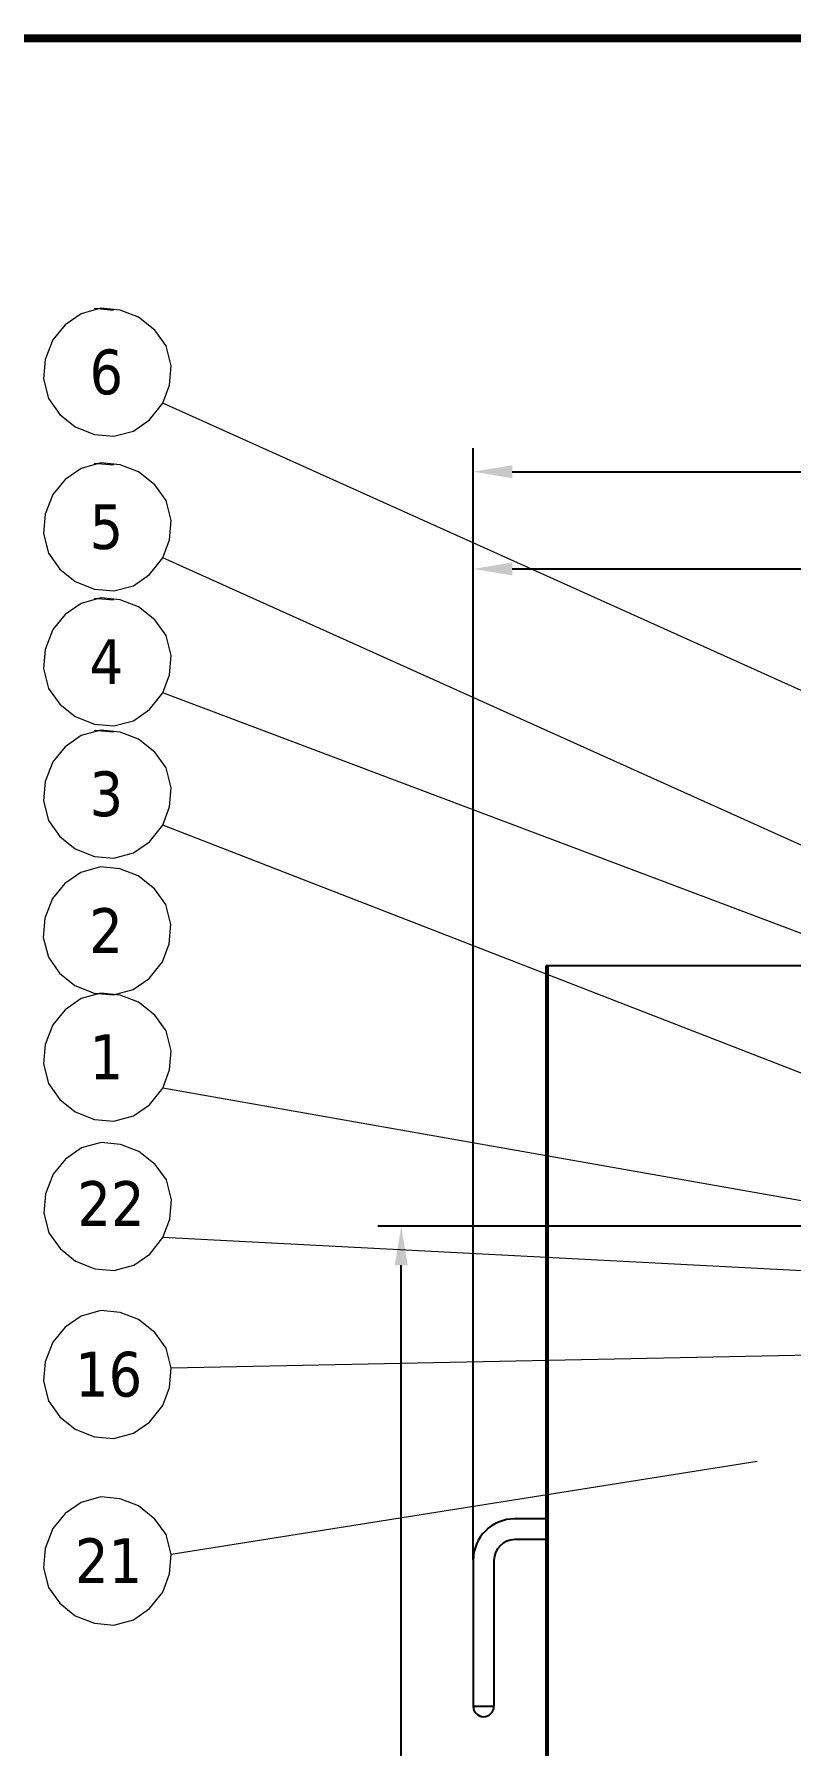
# Model space of a CAD drawing. Header units: millimetres. Extents: x 834 to 15818, y 1166 to 7882.
# Drawn here: x 1735 to 2461, y 6016 to 7659 of the extents above; entities that cross this region are included whole.
import ezdxf

# ---------------------------------------------------------------- set-up
doc = ezdxf.new("R2010")
doc.units = ezdxf.units.MM
doc.header["$LTSCALE"] = 13
doc.layers.add('1', color=4, linetype='Continuous')
doc.layers.add('标注、文本', color=3, linetype='Continuous', lineweight=25)
doc.layers.add('铁心', color=3, linetype='Continuous', lineweight=0)
doc.styles.get("Standard").update_dxf_attribs({"font": 'gbenor.shx', "bigfont": 'gbcbig.shx'})
doc.styles.add('Tahoma$001', font='tahoma.ttf', dxfattribs={"height": 2.159784})
doc.dimstyles.new('丁晓菲', dxfattribs={"dimscale": 15, "dimtxt": 3.5, "dimasz": 2.5, "dimexe": 1.5, "dimexo": 0, "dimgap": 0.5, "dimtad": 1, "dimtoh": 1, "dimtxsty": 'Standard', "dimcen": 2.5, "dimclrd": 3, "dimclre": 3, "dimclrt": 2, "dimadec": 0, "dimazin": 0, "dimtfac": 1, "dimtmove": 0, "dimatfit": 2, "dimfxl": 1.5, "dimarcsym": 0})

# ---------------------------------------------------------------- blocks, each defined once
blk = doc.blocks.new('*D793')
at = {"layer": 'Defpoints', "color": 0, "transparency": 16777216}
for p in [(2087.3, 6514.7), (2700.4, 6514.7), (2764.4, 5359.7)]:
    blk.add_point(p, dxfattribs=at)
at = {"layer": '标注、文本', "color": 3, "lineweight": -2, "transparency": 16777216}
for p, q in [((2700.4, 6514.7), (2064.8, 6514.7)), ((2087.3, 5397.2), (2087.3, 6477.2)), ((2764.4, 5359.7), (2064.8, 5359.7))]:
    blk.add_line(p, q, dxfattribs=at)
at = {"layer": '标注、文本', "color": 3, "transparency": 16777216}
for points in [[(2081.1, 6477.2), (2093.6, 6477.2), (2087.3, 6514.7)], [(2081.1, 5397.2), (2093.6, 5397.2), (2087.3, 5359.7)]]:
    blk.add_solid(points, dxfattribs=at)
at = {"layer": '标注、文本', "color": 2, "transparency": 16777216, "insert": (2053.6, 5937.2), "char_height": 52.5, "attachment_point": 5, "rotation": 90, "bg_fill": 3, "box_fill_scale": 1.1, "bg_fill_color": 256, "bg_fill_true_color": 13158600, "bg_fill_transparency": 0}
blk.add_mtext('1155', dxfattribs=at)
blk = doc.blocks.new('*D795')
at = {"layer": 'Defpoints', "color": 0, "transparency": 16777216}
for p in [(3470.4, 7145.9), (3470.4, 6902.7), (2156.4, 6194.3)]:
    blk.add_point(p, dxfattribs=at)
at = {"layer": '标注、文本', "color": 3, "lineweight": -2, "transparency": 16777216}
for p, q in [((2156.4, 6194.3), (2156.4, 7168.4)), ((3470.4, 6902.7), (3470.4, 7168.4)), ((2193.9, 7145.9), (3432.9, 7145.9))]:
    blk.add_line(p, q, dxfattribs=at)
at = {"layer": '标注、文本', "color": 3, "transparency": 16777216}
for points in [[(2193.9, 7152.2), (2193.9, 7139.7), (2156.4, 7145.9)], [(3432.9, 7152.2), (3432.9, 7139.7), (3470.4, 7145.9)]]:
    blk.add_solid(points, dxfattribs=at)
at = {"layer": '标注、文本', "color": 2, "transparency": 16777216, "insert": (2813.4, 7179.7), "char_height": 52.5, "attachment_point": 5, "bg_fill": 3, "box_fill_scale": 1.1, "bg_fill_color": 256, "bg_fill_true_color": 13158600, "bg_fill_transparency": 0}
blk.add_mtext('1314', dxfattribs=at)
blk = doc.blocks.new('*D796')
at = {"layer": 'Defpoints', "color": 0, "transparency": 16777216}
for p in [(4781.4, 7239.3), (2156.4, 6194.3), (4781.4, 6193.8)]:
    blk.add_point(p, dxfattribs=at)
at = {"layer": '标注、文本', "color": 3, "lineweight": -2, "transparency": 16777216}
for p, q in [((2156.4, 6194.3), (2156.4, 7261.8)), ((4781.4, 6193.8), (4781.4, 7261.8)), ((2193.9, 7239.3), (4743.9, 7239.3))]:
    blk.add_line(p, q, dxfattribs=at)
at = {"layer": '标注、文本', "color": 3, "transparency": 16777216}
for points in [[(2193.9, 7245.5), (2193.9, 7233), (2156.4, 7239.3)], [(4743.9, 7245.5), (4743.9, 7233), (4781.4, 7239.3)]]:
    blk.add_solid(points, dxfattribs=at)
at = {"layer": '标注、文本', "color": 2, "transparency": 16777216, "insert": (3468.9, 7273), "char_height": 52.5, "attachment_point": 5, "bg_fill": 3, "box_fill_scale": 1.1, "bg_fill_color": 256, "bg_fill_true_color": 13158600, "bg_fill_transparency": 0}
blk.add_mtext('2625', dxfattribs=at)

msp = doc.modelspace()

# ---------------------------------------------------------------- linework, layer by layer
at = {"layer": '1', "const_width": 7.914}
msp.add_lwpolyline([(1422.069, 1414.536), (10105.029, 1414.536), (10105.029, 7655.413), (1422.069, 7655.413), (1422.069, 1414.536)], dxfattribs=at)
at = {"layer": '标注、文本'}
for p, q in [((2226.353, 5871.705), (2226.353, 6764.7)), ((2684.353, 6764.7), (2226.353, 6764.7)), ((2228.353, 5871.705), (2228.353, 6764.7))]:
    msp.add_line(p, q, dxfattribs=at)
at = {"layer": '铁心'}
for p, q in [((1799.052, 7396.297), (1779.976, 7390.965)), ((1792.731, 7396.167), (1811.254, 7394.515)), ((1817.424, 7394.385), (1799.052, 7396.297)), ((1764.761, 7380.274), (1752.966, 7365.869)), ((1779.976, 7390.965), (1764.761, 7380.274)), ((1835.102, 7387.656), (1817.424, 7394.385)), ((1850.811, 7375.109), (1835.102, 7387.656)), ((1752.966, 7365.869), (1745.485, 7346.887)), ((1861.653, 7360.154), (1850.811, 7375.109)), ((1745.485, 7346.887), (1743.833, 7328.364)), ((1866.574, 7340.968), (1861.653, 7360.154)), ((1864.922, 7322.446), (1866.574, 7340.968)), ((1743.833, 7328.364), (1748.905, 7309.439)), ((1858.344, 7305.029), (1864.922, 7322.446)), ((1748.905, 7309.439), (1759.596, 7294.224)), ((1845.646, 7289.059), (1858.344, 7305.029)), ((1759.596, 7294.224), (1774.262, 7282.278)), ((1774.262, 7282.278), (1792.983, 7274.948)), ((1830.431, 7278.367), (1845.646, 7289.059)), ((1792.983, 7274.948), (1811.505, 7273.296)), ((1811.505, 7273.296), (1830.431, 7278.367)), ((1764.761, 7231.749), (1752.966, 7217.344)), ((1779.976, 7242.44), (1764.761, 7231.749)), ((1799.052, 7247.772), (1779.976, 7242.44)), ((1792.731, 7247.642), (1811.254, 7245.99)), ((1817.424, 7245.86), (1799.052, 7247.772)), ((1835.102, 7239.131), (1817.424, 7245.86)), ((1850.811, 7226.584), (1835.102, 7239.131)), ((1752.966, 7217.344), (1745.485, 7198.362)), ((1861.653, 7211.63), (1850.811, 7226.584)), ((1866.574, 7192.443), (1861.653, 7211.63)), ((1745.485, 7198.362), (1743.833, 7179.84)), ((1864.922, 7173.921), (1866.574, 7192.443)), ((1743.833, 7179.84), (1748.905, 7160.914)), ((1858.344, 7156.504), (1864.922, 7173.921)), ((1748.905, 7160.914), (1759.596, 7145.699)), ((1845.646, 7140.534), (1858.344, 7156.504)), ((1759.596, 7145.699), (1774.262, 7133.754)), ((1774.262, 7133.754), (1792.983, 7126.423)), ((1830.431, 7129.842), (1845.646, 7140.534)), ((1799.052, 7118.111), (1779.976, 7112.779)), ((1792.731, 7117.98), (1811.254, 7116.329)), ((1792.983, 7126.423), (1811.505, 7124.771)), ((1817.424, 7116.198), (1799.052, 7118.111)), ((1811.505, 7124.771), (1830.431, 7129.842)), ((1764.761, 7102.087), (1752.966, 7087.682)), ((1779.976, 7112.779), (1764.761, 7102.087)), ((1835.102, 7109.47), (1817.424, 7116.198)), ((1850.811, 7096.922), (1835.102, 7109.47)), ((1752.966, 7087.682), (1745.485, 7068.7)), ((1861.653, 7081.968), (1850.811, 7096.922)), ((1745.485, 7068.7), (1743.833, 7050.178)), ((1866.574, 7062.782), (1861.653, 7081.968)), ((1864.922, 7044.259), (1866.574, 7062.782)), ((1743.833, 7050.178), (1748.905, 7031.252)), ((1858.344, 7026.842), (1864.922, 7044.259)), ((1748.905, 7031.252), (1759.596, 7016.037)), ((1845.646, 7010.872), (1858.344, 7026.842)), ((1759.596, 7016.037), (1774.262, 7004.092)), ((1774.262, 7004.092), (1792.983, 6996.761)), ((1830.431, 7000.181), (1845.646, 7010.872)), ((1779.976, 6985.85), (1764.761, 6975.158)), ((1799.052, 6991.182), (1779.976, 6985.85)), ((1792.731, 6991.051), (1811.254, 6989.4)), ((1792.983, 6996.761), (1811.505, 6995.11)), ((1817.424, 6989.269), (1799.052, 6991.182)), ((1811.505, 6995.11), (1830.431, 7000.181)), ((1835.102, 6982.541), (1817.424, 6989.269)), ((1764.761, 6975.158), (1752.966, 6960.753)), ((1850.811, 6969.993), (1835.102, 6982.541)), ((1861.653, 6955.039), (1850.811, 6969.993)), ((1752.966, 6960.753), (1745.485, 6941.771)), ((1866.574, 6935.853), (1861.653, 6955.039)), ((1745.485, 6941.771), (1743.833, 6923.249)), ((1864.922, 6917.33), (1866.574, 6935.853)), ((1743.833, 6923.249), (1748.905, 6904.323)), ((1748.905, 6904.323), (1759.596, 6889.108)), ((1858.344, 6899.913), (1864.922, 6917.33)), ((1759.596, 6889.108), (1774.262, 6877.163)), ((1845.646, 6883.943), (1858.344, 6899.913)), ((1774.262, 6877.163), (1792.983, 6869.832)), ((1811.505, 6868.181), (1830.431, 6873.252)), ((1830.431, 6873.252), (1845.646, 6883.943)), ((1779.724, 6854.534), (1764.509, 6843.842)), ((1798.801, 6859.866), (1779.724, 6854.534)), ((1792.983, 6869.832), (1811.505, 6868.181)), ((1817.172, 6857.953), (1798.801, 6859.866)), ((1834.85, 6851.225), (1817.172, 6857.953)), ((1764.509, 6843.842), (1752.715, 6829.437)), ((1850.559, 6838.677), (1834.85, 6851.225)), ((1861.401, 6823.723), (1850.559, 6838.677)), ((1752.715, 6829.437), (1745.233, 6810.455)), ((1866.322, 6804.536), (1861.401, 6823.723)), ((1745.233, 6810.455), (1743.582, 6791.933)), ((1864.67, 6786.014), (1866.322, 6804.536)), ((1743.582, 6791.933), (1748.653, 6773.007)), ((1748.653, 6773.007), (1759.344, 6757.792)), ((1858.093, 6768.597), (1864.67, 6786.014)), ((1759.344, 6757.792), (1774.01, 6745.847)), ((1845.394, 6752.627), (1858.093, 6768.597)), ((1774.01, 6745.847), (1792.731, 6738.516)), ((1799.052, 6738.647), (1779.976, 6733.315)), ((1792.731, 6738.516), (1811.254, 6736.865)), ((1817.424, 6736.734), (1799.052, 6738.647)), ((1811.254, 6736.865), (1830.179, 6741.936)), ((1830.179, 6741.936), (1845.394, 6752.627)), ((1764.761, 6722.623), (1752.966, 6708.218)), ((1779.976, 6733.315), (1764.761, 6722.623)), ((1835.102, 6730.006), (1817.424, 6736.734)), ((1850.811, 6717.458), (1835.102, 6730.006)), ((1752.966, 6708.218), (1745.485, 6689.236)), ((1861.653, 6702.504), (1850.811, 6717.458)), ((1745.485, 6689.236), (1743.833, 6670.714)), ((1866.574, 6683.317), (1861.653, 6702.504)), ((1864.922, 6664.795), (1866.574, 6683.317)), ((1743.833, 6670.714), (1748.905, 6651.788)), ((1858.344, 6647.378), (1864.922, 6664.795)), ((1748.905, 6651.788), (1759.596, 6636.573)), ((1845.646, 6631.408), (1858.344, 6647.378)), ((2609.259, 6514.7), (1858.344, 6647.378)), ((1759.596, 6636.573), (1774.262, 6624.628)), ((1774.262, 6624.628), (1792.983, 6617.297)), ((1830.431, 6620.717), (1845.646, 6631.408)), ((1792.983, 6617.297), (1811.505, 6615.646)), ((1811.505, 6615.646), (1830.431, 6620.717)), ((1799.357, 6595.294), (1780.28, 6589.962)), ((1817.729, 6593.382), (1799.357, 6595.294)), ((1835.406, 6586.654), (1817.729, 6593.382)), ((1765.066, 6579.271), (1753.271, 6564.866)), ((1780.28, 6589.962), (1765.066, 6579.271)), ((1851.116, 6574.106), (1835.406, 6586.654)), ((1861.958, 6559.152), (1851.116, 6574.106)), ((1753.271, 6564.866), (1745.789, 6545.884)), ((1866.878, 6539.965), (1861.958, 6559.152)), ((1745.789, 6545.884), (1744.138, 6527.362)), ((1744.138, 6527.362), (1749.209, 6508.436)), ((1865.227, 6521.443), (1866.878, 6539.965)), ((1749.209, 6508.436), (1759.901, 6493.221)), ((1858.649, 6504.026), (1865.227, 6521.443)), ((1759.901, 6493.221), (1774.566, 6481.276)), ((1845.951, 6488.056), (1858.649, 6504.026)), ((1774.566, 6481.276), (1793.288, 6473.945)), ((1811.81, 6472.293), (1830.736, 6477.365)), ((1830.736, 6477.365), (1845.951, 6488.056)), ((1793.288, 6473.945), (1811.81, 6472.293)), ((1779.976, 6428.535), (1764.761, 6417.844)), ((1799.052, 6433.867), (1779.976, 6428.535)), ((1817.424, 6431.955), (1799.052, 6433.867)), ((1835.102, 6425.226), (1817.424, 6431.955)), ((1764.761, 6417.844), (1752.966, 6403.439)), ((1850.811, 6412.679), (1835.102, 6425.226)), ((1861.653, 6397.725), (1850.811, 6412.679)), ((1752.966, 6403.439), (1745.485, 6384.457)), ((1866.574, 6378.538), (1861.653, 6397.725)), ((1745.485, 6384.457), (1743.833, 6365.934)), ((1864.922, 6360.016), (1866.574, 6378.538)), ((1743.833, 6365.934), (1748.905, 6347.009)), ((1748.905, 6347.009), (1759.596, 6331.794)), ((1858.344, 6342.599), (1864.922, 6360.016)), ((1759.596, 6331.794), (1774.262, 6319.849)), ((1845.646, 6326.629), (1858.344, 6342.599)), ((1774.262, 6319.849), (1792.983, 6312.518)), ((1792.983, 6312.518), (1811.505, 6310.866)), ((1811.505, 6310.866), (1830.431, 6315.937)), ((1830.431, 6315.937), (1845.646, 6326.629)), ((1779.976, 6249.45), (1764.761, 6238.759)), ((1799.052, 6254.782), (1779.976, 6249.45)), ((1817.424, 6252.87), (1799.052, 6254.782)), ((1835.102, 6246.141), (1817.424, 6252.87)), ((1850.811, 6233.594), (1835.102, 6246.141)), ((1764.761, 6238.759), (1752.966, 6224.353)), ((1861.653, 6218.639), (1850.811, 6233.594)), ((1752.966, 6224.353), (1745.485, 6205.372)), ((1866.574, 6199.453), (1861.653, 6218.639)), ((1745.485, 6205.372), (1743.833, 6186.849)), ((1864.922, 6180.931), (1866.574, 6199.453)), ((1743.833, 6186.849), (1748.905, 6167.923)), ((1858.344, 6163.514), (1864.922, 6180.931)), ((1748.905, 6167.923), (1759.596, 6152.708)), ((1845.646, 6147.543), (1858.344, 6163.514)), ((1759.596, 6152.708), (1774.262, 6140.763)), ((1830.431, 6136.852), (1845.646, 6147.543)), ((1774.262, 6140.763), (1792.983, 6133.432)), ((1792.983, 6133.432), (1811.505, 6131.781)), ((1811.505, 6131.781), (1830.431, 6136.852))]:
    msp.add_line(p, q, dxfattribs=at)

# ---------------------------------------------------------------- texts
at = {"layer": '铁心', "style": 'Tahoma$001'}
for s, height, p in [('6', 42.994, (1788.151, 7313.615)), ('5', 42.994, (1788.151, 7165.09)), ('4', 42.994, (1788.151, 7035.429)), ('3', 42.994, (1788.151, 6908.5)), ('2', 42.994, (1787.899, 6777.184)), ('1', 42.994, (1788.151, 6655.965)), ('22', 42.9939, (1776.459, 6515.087)), ('16', 42.9939, (1774.218, 6351.185)), ('21', 42.9939, (1774.218, 6172.1))]:
    msp.add_text(s, height=height, dxfattribs=at).set_placement(p)

# ---------------------------------------------------------------- next in the draw order: dimensions: what is measured, and where the dimension line sits
at = {"layer": '标注、文本', "color": 0}
dim = msp.add_linear_dim(base=(2087.30503, 6514.69975), p1=(2764.35296, 5359.70467), p2=(2700.35296, 6514.69975), angle=90, dimstyle='丁晓菲', override={"dimtfill": 1, "dimarcsym": 1}, dxfattribs=at)
dim.commit()
dim.dimension.update_dxf_attribs({"geometry": '*D793', "text_midpoint": (2053.55503, 5937.20221)})

# ---------------------------------------------------------------- next in the draw order: linework, layer by layer
at = {"layer": '标注、文本'}
for p, q in [((2226.353, 6233.796), (2196.353, 6233.796)), ((2226.353, 6213.796), (2226.353, 6233.796)), ((2226.353, 6213.796), (2196.353, 6213.796)), ((2156.353, 6193.796), (2156.353, 6053.796)), ((2176.353, 6193.796), (2176.353, 6053.796)), ((2156.353, 6053.796), (2176.353, 6053.796))]:
    msp.add_line(p, q, dxfattribs=at)
for centre, radius, start, end in [((2196.353, 6193.796), 40, 90, 180), ((2196.353, 6193.796), 20, 90, 180), ((2166.353, 6053.796), 10, 180, 0)]:
    msp.add_arc(centre, radius, start, end, dxfattribs=at)

# ---------------------------------------------------------------- next in the draw order: dimensions: what is measured, and where the dimension line sits
at = {"layer": '标注、文本', "color": 0}
dim = msp.add_linear_dim(base=(3470.353, 7145.944), p1=(2156.356, 6194.253), p2=(3470.353, 6902.705), dimstyle='丁晓菲', override={"dimtfill": 1, "dimarcsym": 1}, dxfattribs=at)
dim.commit()
dim.dimension.update_dxf_attribs({"geometry": '*D795', "text_midpoint": (2813.354, 7179.694)})

# ---------------------------------------------------------------- next in the draw order: dimensions: what is measured, and where the dimension line sits
dim = msp.add_linear_dim(base=(4781.353, 7239.3), p1=(2156.356, 6194.253), p2=(4781.353, 6193.796), dimstyle='丁晓菲', override={"dimtfill": 1, "dimarcsym": 1}, dxfattribs=at)
dim.commit()
dim.dimension.update_dxf_attribs({"geometry": '*D796', "text_midpoint": (3468.854, 7273.05)})

# ---------------------------------------------------------------- next in the draw order: linework, layer by layer
at = {"layer": '铁心'}
for p, q in [((2970.353, 6804.229), (1858.344, 7305.029)), ((2970.353, 6655.705), (1858.344, 7156.504)), ((3098.655, 6559.275), (1858.344, 7026.842)), ((2850.353, 6514.455), (1858.344, 6899.913)), ((2538.172, 6468.487), (1858.649, 6504.026)), ((3082.184, 6403.343), (1866.574, 6378.538)), ((2428.911, 6288.673), (1866.574, 6199.453))]:
    msp.add_line(p, q, dxfattribs=at)

doc.saveas('drawing.dxf')
